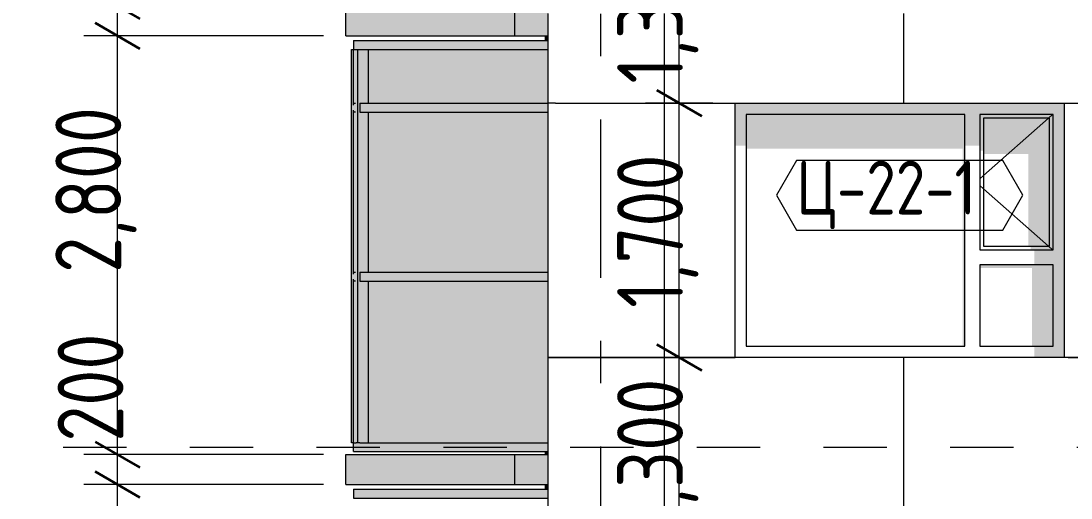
# Model space of a CAD drawing. Header units: millimetres. Extents: x 18162 to 7085488, y 72188 to 247925.
# Drawn here: x 5802637 to 5809653, y 130044 to 133234 of the extents above; entities that cross this region are included whole.
import ezdxf
from ezdxf.enums import TextEntityAlignment as Align

# ---------------------------------------------------------------- set-up
doc = ezdxf.new("R2010")
doc.units = ezdxf.units.MM
doc.header["$MEASUREMENT"] = 0
doc.linetypes.add('Dashed', pattern=[423.333333, 211.666667, -211.666667])
doc.linetypes.add('Double Dashed', pattern=[1093.611073, 529.166651, -211.666656, 141.111112, -211.666656])
for name, color, linetype in [('Archicad Windows', 7, 'Continuous'), ('Finish - Wall', 7, 'Continuous'), ('Structural - Bearing', 7, 'Continuous'), ('Structural - Grid', 7, 'Continuous')]:
    doc.layers.add(name, color=color, linetype=linetype)
doc.styles.add('GENERATED_STYLE_3', font='', dxfattribs={"width": 0.8})
doc.styles.get('GENERATED_STYLE_3').set_extended_font_data('ISOCPEUR MON')
doc.dimstyles.new('GENERATED_STYLE__15', dxfattribs={"dimtxt": 440.00001, "dimasz": 228, "dimexe": 0.18, "dimexo": 150, "dimgap": 0, "dimtad": 1, "dimdec": 0, "dimzin": 0, "dimdsep": 46, "dimtxsty": 'GENERATED_STYLE_3', "dimblk": 'ARROWHEAD_2', "dimblk1": 'ARROWHEAD_2', "dimblk2": 'ARROWHEAD_2', "dimcen": 0.09, "dimclrd": 13, "dimclre": 13, "dimclrt": 13, "dimadec": 0, "dimazin": 0, "dimtfac": 1, "dimtdec": 4, "dimtmove": 0, "dimatfit": 3, "dimfxl": 1, "dimtolj": 1, "dimtzin": 0, "dimarcsym": 0})
doc.dimstyles.new('GENERATED_STYLE__19', dxfattribs={"dimtxt": 440.00001, "dimasz": 228, "dimexe": 0.18, "dimexo": 31028.935828, "dimgap": 0, "dimtad": 1, "dimdec": 0, "dimzin": 0, "dimdsep": 46, "dimtxsty": 'GENERATED_STYLE_3', "dimblk": 'ARROWHEAD_2', "dimblk1": 'ARROWHEAD_2', "dimblk2": 'ARROWHEAD_2', "dimcen": 0.09, "dimclrd": 13, "dimclre": 13, "dimclrt": 13, "dimadec": 0, "dimazin": 0, "dimtfac": 1, "dimtdec": 4, "dimtmove": 0, "dimatfit": 3, "dimfxl": 1, "dimtolj": 1, "dimtzin": 0, "dimarcsym": 0})
doc.dimstyles.new('GENERATED_STYLE__30', dxfattribs={"dimtxt": 440.00001, "dimasz": 228, "dimexe": 0.18, "dimexo": 0.0625, "dimgap": 0, "dimtad": 1, "dimdec": 0, "dimzin": 0, "dimdsep": 46, "dimtxsty": 'GENERATED_STYLE_3', "dimblk": 'ARROWHEAD_2', "dimblk1": 'ARROWHEAD_2', "dimblk2": 'ARROWHEAD_2', "dimcen": 0.09, "dimclrd": 13, "dimclre": 13, "dimclrt": 13, "dimadec": 0, "dimazin": 0, "dimtfac": 1, "dimtdec": 4, "dimtmove": 0, "dimatfit": 3, "dimfxl": 1, "dimtolj": 1, "dimtzin": 0, "dimarcsym": 0})

# ---------------------------------------------------------------- blocks, each defined once
blk = doc.blocks.new('*X2319', base_point=(5785635.3, 106384.1))
at = {"layer": 'Structural - Bearing', "color": 8, "linetype": 'Continuous', "lineweight": 13}
for p, q in [((5806935.3, 130284.1), (5806935.3, 127984.1)), ((5808535.3, 130284.1), (5808535.3, 129684.1))]:
    blk.add_line(p, q, dxfattribs=at)
blk = doc.blocks.new('*X2324', base_point=(5785635.3, 106384.1))
at = {"layer": 'Structural - Bearing', "color": 8, "linetype": 'Continuous', "lineweight": 13}
for p, q in [((5806208.8, 132684.1), (5806158.8, 132684.1)), ((5806158.8, 130984.1), (5806208.8, 130984.1)), ((5806208.8, 130984.1), (5806158.8, 130984.1))]:
    blk.add_line(p, q, dxfattribs=at)
blk = doc.blocks.new('*X2325', base_point=(5785635.3, 106384.1))
at = {"layer": 'Structural - Bearing', "color": 8, "linetype": 'Continuous', "lineweight": 13}
for p, q in [((5806935.3, 133284.1), (5806935.3, 130984.1)), ((5808535.3, 133284.1), (5808535.3, 132684.1)), ((5806208.8, 132684.1), (5806435.3, 132684.1)), ((5806435.3, 132684.1), (5806935.3, 132684.1)), ((5806935.3, 132684.1), (5807408.8, 132684.1)), ((5809608.8, 132684.1), (5809635.3, 132684.1)), ((5809635.3, 132684.1), (5810135.3, 132684.1)), ((5806208.8, 130984.1), (5806435.3, 130984.1)), ((5806435.3, 130984.1), (5806208.8, 130984.1)), ((5806935.3, 130984.1), (5806435.3, 130984.1)), ((5806435.3, 130984.1), (5806935.3, 130984.1)), ((5806935.3, 130984.1), (5807408.8, 130984.1)), ((5806935.3, 130984.1), (5806935.3, 130384.1)), ((5807408.8, 130984.1), (5806935.3, 130984.1)), ((5808535.3, 130984.1), (5808535.3, 130384.1)), ((5809635.3, 130984.1), (5809608.8, 130984.1)), ((5810135.3, 130984.1), (5809635.3, 130984.1)), ((5809635.3, 130984.1), (5810135.3, 130984.1)), ((5806935.3, 130384.1), (5806935.3, 130284.1)), ((5808535.3, 130384.1), (5808535.3, 130284.1))]:
    blk.add_line(p, q, dxfattribs=at)
blk = doc.blocks.new('*X2329', base_point=(5785635.3, 106384.1))
at = {"layer": 'Structural - Bearing', "color": 7, "linetype": 'Continuous', "lineweight": 9}
blk.add_line((5805935.3, 130334.1), (5805935.3, 130134.1), dxfattribs=at)
blk = doc.blocks.new('*X2380', base_point=(5785635.3, 106384.1))
at = {"layer": 'Structural - Bearing', "color": 7, "linetype": 'Continuous', "lineweight": 9}
blk.add_line((5805935.3, 133334.1), (5805935.3, 133134.1), dxfattribs=at)
blk = doc.blocks.new('*D2538', base_point=(5785635.3, 106384.1))
at = {"color": 12, "linetype": 'Continuous', "lineweight": 35}
for p, q in [((5803132.1, 130220.7), (5803432.1, 130047.5)), ((5803132.1, 127420.7), (5803432.1, 127247.5))]:
    blk.add_line(p, q, dxfattribs=at)
at = {"color": 13, "linetype": 'Continuous', "lineweight": 13}
for p, q in [((5804658.8, 130134.1), (5803057.1, 130134.1)), ((5803282.1, 127334.1), (5803282.1, 130134.1)), ((5804658.8, 127334.1), (5803057.1, 127334.1))]:
    blk.add_line(p, q, dxfattribs=at)
at = {"color": 13, "lineweight": 13, "char_height": 440, "attachment_point": 7, "rotation": 90, "style": 'GENERATED_STYLE_3'}
for s, insert in [('\\A1;{\\pql;\\fISOCPEUR MON|b0|i0|c0|p0;\\W0.800000;2,800}', (5803409.6, 128549.6)), ('\\A1;{\\pql;\\fISOCPEUR MON|b0|i0|c0|p0;\\W0.800000;200}', (5803321.8, 127420.8))]:
    blk.add_mtext(s, dxfattribs=dict(at, insert=insert))
blk = doc.blocks.new('ARROWHEAD_2')
at = {"color": 0, "linetype": 'Continuous', "lineweight": 0}
for p, q in [((-0.378, -0.655), (0.378, 0.655)), ((0, 0), (-1, 0))]:
    blk.add_line(p, q, dxfattribs=at)
blk = doc.blocks.new('*D2539', base_point=(5785635.3, 106384.1))
at = {"color": 12, "linetype": 'Continuous', "lineweight": 35}
for p, q in [((5803132.1, 130420.7), (5803432.1, 130247.5)), ((5803132.1, 130220.7), (5803432.1, 130047.5))]:
    blk.add_line(p, q, dxfattribs=at)
at = {"color": 13, "linetype": 'Continuous', "lineweight": 13}
for p, q in [((5804658.8, 130334.1), (5803057.1, 130334.1)), ((5803282.1, 130134.1), (5803282.1, 130334.1)), ((5804658.8, 130134.1), (5803057.1, 130134.1))]:
    blk.add_line(p, q, dxfattribs=at)
blk = doc.blocks.new('*D2540', base_point=(5785635.3, 106384.1))
at = {"color": 12, "linetype": 'Continuous', "lineweight": 35}
for p, q in [((5803132.1, 133220.7), (5803432.1, 133047.5)), ((5803132.1, 130420.7), (5803432.1, 130247.5))]:
    blk.add_line(p, q, dxfattribs=at)
at = {"color": 13, "linetype": 'Continuous', "lineweight": 13}
for p, q in [((5804658.8, 133134.1), (5803057.1, 133134.1)), ((5803282.1, 130334.1), (5803282.1, 133134.1)), ((5804658.8, 130334.1), (5803057.1, 130334.1))]:
    blk.add_line(p, q, dxfattribs=at)
at = {"color": 13, "lineweight": 13, "char_height": 440, "attachment_point": 7, "rotation": 90, "style": 'GENERATED_STYLE_3'}
for s, insert in [('\\A1;{\\pql;\\fISOCPEUR MON|b0|i0|c0|p0;\\W0.800000;2,800}', (5803409.6, 131549.6)), ('\\A1;{\\pql;\\fISOCPEUR MON|b0|i0|c0|p0;\\W0.800000;200}', (5803321.8, 130420.8))]:
    blk.add_mtext(s, dxfattribs=dict(at, insert=insert))
blk = doc.blocks.new('*D2541', base_point=(5785635.3, 106384.1))
at = {"color": 12, "linetype": 'Continuous', "lineweight": 35}
for p, q in [((5803132.1, 133420.7), (5803432.1, 133247.5)), ((5803132.1, 133220.7), (5803432.1, 133047.5))]:
    blk.add_line(p, q, dxfattribs=at)
at = {"color": 13, "linetype": 'Continuous', "lineweight": 13}
for p, q in [((5804658.8, 133334.1), (5803057.1, 133334.1)), ((5803282.1, 133134.1), (5803282.1, 133334.1)), ((5804658.8, 133134.1), (5803057.1, 133134.1))]:
    blk.add_line(p, q, dxfattribs=at)
blk = doc.blocks.new('*D2574', base_point=(5785635.3, 106384.1))
at = {"color": 12, "linetype": 'Continuous', "lineweight": 35}
for p, q in [((5806885.7, 131070.7), (5807185.7, 130897.5)), ((5806885.7, 129770.7), (5807185.7, 129597.5))]:
    blk.add_line(p, q, dxfattribs=at)
at = {"color": 13, "linetype": 'Continuous', "lineweight": 13}
for p, q in [((5807260.7, 130984.1), (5806810.7, 130984.1)), ((5807035.7, 129684.1), (5807035.7, 130984.1)), ((5807260.7, 129684.1), (5806810.7, 129684.1))]:
    blk.add_line(p, q, dxfattribs=at)
at = {"color": 13, "lineweight": 13, "insert": (5807163.3, 129815.9), "char_height": 440, "attachment_point": 7, "rotation": 90, "style": 'GENERATED_STYLE_3'}
blk.add_mtext('\\A1;{\\pql;\\fISOCPEUR MON|b0|i0|c0|p0;\\W0.800000;1,300}', dxfattribs=at)
blk = doc.blocks.new('*D2575', base_point=(5785635.3, 106384.1))
at = {"color": 12, "linetype": 'Continuous', "lineweight": 35}
for p, q in [((5806885.7, 132770.7), (5807185.7, 132597.5)), ((5806885.7, 131070.7), (5807185.7, 130897.5))]:
    blk.add_line(p, q, dxfattribs=at)
at = {"color": 13, "linetype": 'Continuous', "lineweight": 13}
for p, q in [((5807260.7, 132684.1), (5806810.7, 132684.1)), ((5807035.7, 130984.1), (5807035.7, 132684.1)), ((5807260.7, 130984.1), (5806810.7, 130984.1))]:
    blk.add_line(p, q, dxfattribs=at)
at = {"color": 13, "lineweight": 13, "insert": (5807163.3, 131315.9), "char_height": 440, "attachment_point": 7, "rotation": 90, "style": 'GENERATED_STYLE_3'}
blk.add_mtext('\\A1;{\\pql;\\fISOCPEUR MON|b0|i0|c0|p0;\\W0.800000;1,700}', dxfattribs=at)
blk = doc.blocks.new('*D2576', base_point=(5785635.3, 106384.1))
at = {"color": 12, "linetype": 'Continuous', "lineweight": 35}
for p, q in [((5806885.7, 134070.7), (5807185.7, 133897.5)), ((5806885.7, 132770.7), (5807185.7, 132597.5))]:
    blk.add_line(p, q, dxfattribs=at)
at = {"color": 13, "linetype": 'Continuous', "lineweight": 13}
for p, q in [((5807260.7, 133984.1), (5806810.7, 133984.1)), ((5807035.7, 132684.1), (5807035.7, 133984.1)), ((5807260.7, 132684.1), (5806810.7, 132684.1))]:
    blk.add_line(p, q, dxfattribs=at)
at = {"color": 13, "lineweight": 13, "insert": (5807163.3, 132815.9), "char_height": 440, "attachment_point": 7, "rotation": 90, "style": 'GENERATED_STYLE_3'}
blk.add_mtext('\\A1;{\\pql;\\fISOCPEUR MON|b0|i0|c0|p0;\\W0.800000;1,300}', dxfattribs=at)
blk = doc.blocks.new('*D2607', base_point=(5785635.3, 106384.1))
at = {"color": 12, "linetype": 'Continuous', "lineweight": 35}
for p, q in [((5838328.4, 130220.7), (5838628.4, 130047.5)), ((5838328.4, 127420.7), (5838628.4, 127247.5))]:
    blk.add_line(p, q, dxfattribs=at)
at = {"color": 13, "linetype": 'Continuous', "lineweight": 13}
for p, q in [((5838703.4, 130134.1), (5837187.8, 130134.1)), ((5838478.4, 127334.1), (5838478.4, 130134.1)), ((5838703.4, 127334.1), (5837187.8, 127334.1))]:
    blk.add_line(p, q, dxfattribs=at)
at = {"color": 13, "lineweight": 13, "char_height": 440, "attachment_point": 7, "rotation": 90, "style": 'GENERATED_STYLE_3'}
for s, insert in [('\\A1;{\\pql;\\fISOCPEUR MON|b0|i0|c0|p0;\\W0.800000;2,800}', (5838605.9, 128549.6)), ('\\A1;{\\pql;\\fISOCPEUR MON|b0|i0|c0|p0;\\W0.800000;200}', (5838518.1, 127420.8))]:
    blk.add_mtext(s, dxfattribs=dict(at, insert=insert))
blk = doc.blocks.new('*D2608', base_point=(5785635.3, 106384.1))
at = {"color": 12, "linetype": 'Continuous', "lineweight": 35}
for p, q in [((5838328.4, 130420.7), (5838628.4, 130247.5)), ((5838328.4, 130220.7), (5838628.4, 130047.5))]:
    blk.add_line(p, q, dxfattribs=at)
at = {"color": 13, "linetype": 'Continuous', "lineweight": 13}
for p, q in [((5838703.4, 130334.1), (5837187.8, 130334.1)), ((5838478.4, 130134.1), (5838478.4, 130334.1)), ((5838703.4, 130134.1), (5837187.8, 130134.1))]:
    blk.add_line(p, q, dxfattribs=at)
blk = doc.blocks.new('*D2609', base_point=(5785635.3, 106384.1))
at = {"color": 12, "linetype": 'Continuous', "lineweight": 35}
for p, q in [((5838328.4, 133220.7), (5838628.4, 133047.5)), ((5838328.4, 130420.7), (5838628.4, 130247.5))]:
    blk.add_line(p, q, dxfattribs=at)
at = {"color": 13, "linetype": 'Continuous', "lineweight": 13}
for p, q in [((5838703.4, 133134.1), (5837187.8, 133134.1)), ((5838478.4, 130334.1), (5838478.4, 133134.1)), ((5838703.4, 130334.1), (5837187.8, 130334.1))]:
    blk.add_line(p, q, dxfattribs=at)
at = {"color": 13, "lineweight": 13, "char_height": 440, "attachment_point": 7, "rotation": 90, "style": 'GENERATED_STYLE_3'}
for s, insert in [('\\A1;{\\pql;\\fISOCPEUR MON|b0|i0|c0|p0;\\W0.800000;2,800}', (5838605.9, 131549.6)), ('\\A1;{\\pql;\\fISOCPEUR MON|b0|i0|c0|p0;\\W0.800000;200}', (5838518.1, 130420.8))]:
    blk.add_mtext(s, dxfattribs=dict(at, insert=insert))
blk = doc.blocks.new('*D2610', base_point=(5785635.3, 106384.1))
at = {"color": 12, "linetype": 'Continuous', "lineweight": 35}
for p, q in [((5838328.4, 133420.7), (5838628.4, 133247.5)), ((5838328.4, 133220.7), (5838628.4, 133047.5))]:
    blk.add_line(p, q, dxfattribs=at)
at = {"color": 13, "linetype": 'Continuous', "lineweight": 13}
for p, q in [((5838703.4, 133334.1), (5837187.8, 133334.1)), ((5838478.4, 133134.1), (5838478.4, 133334.1)), ((5838703.4, 133134.1), (5837187.8, 133134.1))]:
    blk.add_line(p, q, dxfattribs=at)
blk = doc.blocks.new('*D2639', base_point=(5785635.3, 106384.1))
at = {"color": 12, "linetype": 'Continuous', "lineweight": 35}
for p, q in [((5802232.1, 145220.7), (5802532.1, 145047.5)), ((5802232.1, 112420.7), (5802532.1, 112247.5))]:
    blk.add_line(p, q, dxfattribs=at)
at = {"color": 13, "linetype": 'Continuous', "lineweight": 13}
for p, q in [((5804808.8, 145134.1), (5802157.1, 145134.1)), ((5802382.1, 112334.1), (5802382.1, 145134.1)), ((5804808.8, 112334.1), (5802157.1, 112334.1)), ((5802382.1, 112134.1), (5802382.1, 112334.1))]:
    blk.add_line(p, q, dxfattribs=at)
at = {"color": 13, "lineweight": 13, "char_height": 440, "attachment_point": 7, "rotation": 90, "style": 'GENERATED_STYLE_3'}
for s, insert in [('\\A1;{\\pql;\\fISOCPEUR MON|b0|i0|c0|p0;\\W0.800000;200}', (5802421.8, 144309.7)), ('\\A1;{\\pql;\\fISOCPEUR MON|b0|i0|c0|p0;\\W0.800000;32,800}', (5802509.6, 127689))]:
    blk.add_mtext(s, dxfattribs=dict(at, insert=insert))
blk = doc.blocks.new('*D2646', base_point=(5785635.3, 106384.1))
at = {"color": 13, "linetype": 'Continuous', "lineweight": 13}
for p, q in [((5801482.5, 156834.1), (5801482.5, 156980.8)), ((5816658.8, 156834.1), (5801257.5, 156834.1)), ((5801482.5, 102734.1), (5801482.5, 156834.1)), ((5806188.8, 102734.1), (5801257.5, 102734.1)), ((5801482.5, 102587.4), (5801482.5, 102734.1))]:
    blk.add_line(p, q, dxfattribs=at)
at = {"color": 12, "linetype": 'Continuous', "lineweight": 35}
for p, q in [((5801632.5, 156747.5), (5801332.5, 156920.7)), ((5801332.5, 102820.7), (5801632.5, 102647.5))]:
    blk.add_line(p, q, dxfattribs=at)
at = {"color": 13, "lineweight": 13, "insert": (5801610.1, 129125.4), "char_height": 440, "attachment_point": 7, "rotation": 90, "style": 'GENERATED_STYLE_3'}
blk.add_mtext('\\A1;{\\pql;\\fISOCPEUR MON|b0|i0|c0|p0;\\W0.800000;54,100}', dxfattribs=at)
blk = doc.blocks.new('Label_153_3', base_point=(5808508.8, 131834.1))
at = {"color": 13, "linetype": 'Continuous', "lineweight": 13, "flags": 128}
blk.add_lwpolyline([(5807684.9, 132068.3), (5807819, 131836.1), (5809198.6, 131836.1), (5809332.7, 132068.3), (5809198.6, 132300.6), (5807819, 132300.6)], close=True, dxfattribs=at)
at = {"color": 13, "lineweight": 13, "insert": (5807819, 132299.9), "char_height": 360, "attachment_point": 1, "style": 'GENERATED_STYLE_3'}
blk.add_mtext('\\A1;{\\pql;\\pt0,253000;\\fISOCPEUR MON|b0|i0|c0|p0;\\W0.800000;Ц-22-1\\fISOCPEUR MON|b0|i0|c0|p0;\\W0.800000;\\A1{\\H.66x;\\S^  ;}\\fISOCPEUR MON|b0|i0|c0|p0;\\W0.800000;\\fISOCPEUR MON|b0|i0|c0|p0;\\W0.800000;\\A1{\\H.66x;\\S^  ;}\\fISOCPEUR MON|b0|i0|c0|p0;\\W0.800000; \\fISOCPEUR MON|b0|i0|c0|p0;\\W0.800000;\\fISOCPEUR MON|b0|i0|c0|p0;\\W0.800000;\\fISOCPEUR MON|b0|i0|c0|p0;\\W0.800000;\\fISOCPEUR MON|b0|i0|c0|p0;\\W0.800000;\\fISOCPEUR MON|b0|i0|c0|p0;\\W0.800000;\\fISOCPEUR MON|b0|i0|c0|p0;\\W0.800000;\\fISOCPEUR MON|b0|i0|c0|p0;\\W0.800000;\\fISOCPEUR MON|b0|i0|c0|p0;\\W0.800000;\\fISOCPEUR MON|b0|i0|c0|p0;\\W0.800000;\\fISOCPEUR MON|b0|i0|c0|p0;\\W0.800000;\\fISOCPEUR MON|b0|i0|c0|p0;\\W0.800000;\\fISOCPEUR MON|b0|i0|c0|p0;\\W0.800000;\\fISOCPEUR MON|b0|i0|c0|p0;\\W0.800000;\\fISOCPEUR MON|b0|i0|c0|p0;\\W0.800000;\\fISOCPEUR MON|b0|i0|c0|p0;\\W0.800000;\\fISOCPEUR MON|b0|i0|c0|p0;\\W0.800000;\\fISOCPEUR MON|b0|i0|c0|p0;\\W0.800000;\\fISOCPEUR MON|b0|i0|c0|p0;\\W0.800000;\\fISOCPEUR MON|b0|i0|c0|p0;\\W0.800000;\\fISOCPEUR MON|b0|i0|c0|p0;\\W0.800000;\\fISOCPEUR MON|b0|i0|c0|p0;\\W0.800000;\\fISOCPEUR MON|b0|i0|c0|p0;\\W0.800000;\\fISOCPEUR MON|b0|i0|c0|p0;\\W0.800000;\\fISOCPEUR MON|b0|i0|c0|p0;\\W0.800000;\\fISOCPEUR MON|b0|i0|c0|p0;\\W0.800000;\\fISOCPEUR MON|b0|i0|c0|p0;\\W0.800000;\\fISOCPEUR MON|b0|i0|c0|p0;\\W0.800000;\\fISOCPEUR MON|b0|i0|c0|p0;\\W0.800000;\\fISOCPEUR MON|b0|i0|c0|p0;\\W0.800000;\\fISOCPEUR MON|b0|i0|c0|p0;\\W0.800000;\\fISOCPEUR MON|b0|i0|c0|p0;\\W0.800000;\\fISOCPEUR MON|b0|i0|c0|p0;\\W0.800000;\\fISOCPEUR MON|b0|i0|c0|p0;\\W0.800000;\\fISOCPEUR MON|b0|i0|c0|p0;\\W0.800000;\\fISOCPEUR MON|b0|i0|c0|p0;\\W0.800000;\\fISOCPEUR MON|b0|i0|c0|p0;\\W0.800000;\\fISOCPEUR MON|b0|i0|c0|p0;\\W0.800000;\\fISOCPEUR MON|b0|i0|c0|p0;\\W0.800000;\\fISOCPEUR MON|b0|i0|c0|p0;\\W0.800000;\\fISOCPEUR MON|b0|i0|c0|p0;\\W0.800000;\\fISOCPEUR MON|b0|i0|c0|p0;\\W0.800000;\\fISOCPEUR MON|b0|i0|c0|p0;\\W0.800000;\\fISOCPEUR MON|b0|i0|c0|p0;\\W0.800000;}', dxfattribs=at)
blk = doc.blocks.new('Standard grid marker[374]_3', base_point=(5806508.8, 166384.1))
at = {"layer": 'Structural - Grid', "color": 13, "linetype": 'Double Dashed', "lineweight": 13, "ltscale": 2}
blk.add_line((5806508.8, 165384.1), (5806508.8, 100884.1), dxfattribs=at)
at = {"layer": 'Structural - Grid', "color": 13, "lineweight": 13, "style": 'GENERATED_STYLE_3'}
blk.add_attdef('AC_MarkerText_1', text='', height=500, rotation=360, dxfattribs=at).set_placement((5806508.8, 99534.1), align=Align.TOP_CENTER)

msp = doc.modelspace()

# ---------------------------------------------------------------- hatches: boundary and pattern name
at = {"layer": 'Archicad Windows', "linetype": 'Continuous', "lineweight": 0}
for points in [[(5808943.8, 132609.1), (5809043.8, 132609.1), (5809533.8, 132609.1), (5809608.8, 132609.1), (5809608.8, 132684.1), (5807408.8, 132684.1), (5807408.8, 132609.1), (5807483.8, 132609.1)], [(5807483.8, 132609.1), (5807408.8, 132609.1), (5807408.8, 132401.2), (5807483.8, 132401.2)], [(5808943.8, 132609.1), (5807483.8, 132609.1), (5807483.8, 132380), (5808928.8, 132380), (5808928.8, 131059.1), (5808943.8, 131059.1)], [(5808943.8, 132401.2), (5809043.8, 132401.2), (5809043.8, 132609.1), (5808943.8, 132609.1)], [(5809533.8, 132609.1), (5809043.8, 132609.1), (5809043.8, 132584.1), (5809068.8, 132584.1), (5809508.8, 132584.1), (5809533.8, 132584.1)], [(5809533.8, 131704.1), (5809533.8, 131604.1), (5809533.8, 131059.1), (5809608.8, 131059.1), (5809608.8, 132609.1), (5809533.8, 132609.1)], [(5809043.8, 132584.1), (5809043.8, 132365.9), (5809068.8, 132365.9), (5809068.8, 132584.1)], [(5809068.8, 132584.1), (5809068.8, 132344.7), (5809368.8, 132344.7), (5809368.8, 131729.1), (5809508.8, 131729.1), (5809508.8, 132584.1)], [(5809508.8, 131729.1), (5809533.8, 131729.1), (5809533.8, 132584.1), (5809508.8, 132584.1)], [(5809533.8, 131729.1), (5809383.8, 131729.1), (5809383.8, 131704.1), (5809533.8, 131704.1)], [(5809533.8, 131704.1), (5809408.8, 131704.1), (5809408.8, 131604.1), (5809533.8, 131604.1)], [(5809043.8, 131582.9), (5809393.8, 131582.9), (5809393.8, 131059.1), (5809533.8, 131059.1), (5809533.8, 131604.1), (5809043.8, 131604.1)], [(5809408.8, 130984.1), (5809608.8, 130984.1), (5809608.8, 131059.1), (5809408.8, 131059.1)]]:
    msp.add_hatch(color=49, dxfattribs=at).paths.add_polyline_path(points)
at = {"layer": 'Finish - Wall', "linetype": 'Continuous', "lineweight": 0}
for points in [[(5804858.8, 133104.1), (5804858.8, 133044.1), (5806158.8, 133044.1), (5806158.8, 133104.1)], [(5804858.8, 133044.1), (5804846.4, 133044.1), (5804846.4, 132654.1), (5804888.8, 132654.1), (5804888.8, 133044.1), (5804871.4, 133044.1), (5804871.4, 132684.1), (5804858.8, 132671.5)], [(5804858.8, 132684.1), (5804871.4, 132684.1), (5804871.4, 133044.1), (5804858.8, 133044.1)], [(5804888.8, 133044.1), (5804888.8, 132654.1), (5804901.2, 132654.1), (5804901.2, 132684.1), (5804906.2, 132684.1), (5804906.2, 133044.1)], [(5804958.8, 133044.1), (5804906.2, 133044.1), (5804906.2, 132684.1), (5804958.8, 132684.1)], [(5804958.8, 133044.1), (5804958.8, 132684.1), (5806158.8, 132684.1), (5806158.8, 133044.1)], [(5804871.4, 132684.1), (5804858.8, 132684.1), (5804858.8, 132671.5)], [(5804901.2, 132624.1), (5806158.8, 132624.1), (5806158.8, 132684.1), (5804901.2, 132684.1)], [(5804858.8, 132636.6), (5804858.8, 132624.1), (5804871.4, 132624.1)], [(5804858.8, 132624.1), (5804858.8, 131554.1), (5804871.4, 131554.1), (5804871.4, 132624.1)], [(5804888.8, 132654.1), (5804888.8, 131524.1), (5804901.2, 131524.1), (5804901.2, 131554.1), (5804906.2, 131554.1), (5804906.2, 132624.1), (5804901.2, 132624.1), (5804901.2, 132654.1)], [(5804906.2, 132624.1), (5804906.2, 131554.1), (5804958.8, 131554.1), (5804958.8, 132624.1)], [(5804958.8, 132624.1), (5804958.8, 131554.1), (5806158.8, 131554.1), (5806158.8, 132624.1)], [(5804858.8, 131554.1), (5804858.8, 131541.5), (5804871.4, 131554.1)], [(5804901.2, 131494.1), (5806158.8, 131494.1), (5806158.8, 131554.1), (5804901.2, 131554.1)], [(5804846.4, 130414.1), (5804858.8, 130414.1), (5804858.8, 131506.6), (5804871.4, 131494.1), (5804871.4, 130414.1), (5804888.8, 130414.1), (5804888.8, 131524.1), (5804846.4, 131524.1)], [(5804858.8, 131506.6), (5804858.8, 131494.1), (5804871.4, 131494.1)], [(5804858.8, 130414.1), (5804871.4, 130414.1), (5804871.4, 131494.1), (5804858.8, 131494.1)], [(5804888.8, 130414.1), (5804906.2, 130414.1), (5804906.2, 131494.1), (5804901.2, 131494.1), (5804901.2, 131524.1), (5804888.8, 131524.1)], [(5804958.8, 131494.1), (5804906.2, 131494.1), (5804906.2, 130414.1), (5804958.8, 130414.1)], [(5804958.8, 130414.1), (5806158.8, 130414.1), (5806158.8, 131494.1), (5804958.8, 131494.1)], [(5804858.8, 130354.1), (5806158.8, 130354.1), (5806158.8, 130414.1), (5804858.8, 130414.1)], [(5804858.8, 130044.1), (5806158.8, 130044.1), (5806158.8, 130104.1), (5804858.8, 130104.1)]]:
    msp.add_hatch(color=49, dxfattribs=at).paths.add_polyline_path(points)
h = msp.add_hatch(color=49, dxfattribs=at)
h.paths.add_polyline_path([(5804846.4, 131524.1), (5804888.8, 131524.1), (5804888.8, 132654.1), (5804846.4, 132654.1)])
h.paths.add_polyline_path([(5804858.8, 132636.6), (5804871.4, 132624.1), (5804871.4, 131554.1), (5804858.8, 131541.5)], flags=0)
at = {"layer": 'Structural - Bearing', "linetype": 'Continuous', "lineweight": 0}
for points in [[(5804808.8, 133134.1), (5806158.8, 133134.1), (5806158.8, 133334.1), (5804808.8, 133334.1)], [(5806158.8, 133134.1), (5806138.8, 133134.1), (5806138.8, 133104.1), (5806158.8, 133104.1)], [(5804808.8, 130134.1), (5806158.8, 130134.1), (5806158.8, 130334.1), (5804808.8, 130334.1)], [(5806158.8, 130354.1), (5806138.8, 130354.1), (5806138.8, 130334.1), (5806158.8, 130334.1)], [(5806158.8, 130134.1), (5806138.8, 130134.1), (5806138.8, 130104.1), (5806158.8, 130104.1)]]:
    msp.add_hatch(color=49, dxfattribs=at).paths.add_polyline_path(points)

# ---------------------------------------------------------------- linework, layer by layer
at = {"color": 8, "linetype": 'Dashed', "lineweight": 13, "ltscale": 2}
msp.add_line((5800379.4, 130384.1), (5841359.8, 130384.1), dxfattribs=at)
at = {"layer": 'Archicad Windows', "color": 7, "linetype": 'Continuous', "lineweight": 13}
for p, q in [((5807408.8, 130984.1), (5807408.8, 132684.1)), ((5807408.8, 132684.1), (5809608.8, 132684.1)), ((5809608.8, 132684.1), (5809608.8, 130984.1)), ((5809608.8, 130984.1), (5807408.8, 130984.1))]:
    msp.add_line(p, q, dxfattribs=at)
at = {"layer": 'Archicad Windows', "color": 7, "linetype": 'Continuous', "lineweight": 9}
for p, q in [((5807483.8, 132609.1), (5807483.8, 131059.1)), ((5808943.8, 132609.1), (5807483.8, 132609.1)), ((5808943.8, 131059.1), (5808943.8, 132609.1)), ((5809043.8, 132609.1), (5809043.8, 131704.1)), ((5809533.8, 132609.1), (5809043.8, 132609.1)), ((5809530.6, 132609.1), (5809502.3, 132584.1)), ((5809533.8, 131704.1), (5809533.8, 132609.1)), ((5809068.8, 132584.1), (5809068.8, 131729.1)), ((5809508.8, 132584.1), (5809068.8, 132584.1)), ((5809502.3, 132584.1), (5809068.8, 132200.8)), ((5809508.8, 131729.1), (5809508.8, 132584.1)), ((5809068.8, 132200.8), (5809043.8, 132178.7)), ((5809068.8, 132112.4), (5809043.8, 132134.5)), ((5809502.3, 131729.1), (5809068.8, 132112.4)), ((5809043.8, 131704.1), (5809533.8, 131704.1)), ((5809068.8, 131729.1), (5809508.8, 131729.1)), ((5809530.6, 131704.1), (5809502.3, 131729.1)), ((5809043.8, 131604.1), (5809043.8, 131059.1)), ((5809533.8, 131604.1), (5809043.8, 131604.1)), ((5809533.8, 131059.1), (5809533.8, 131604.1)), ((5807483.8, 131059.1), (5808943.8, 131059.1)), ((5809043.8, 131059.1), (5809533.8, 131059.1))]:
    msp.add_line(p, q, dxfattribs=at)
at = {"layer": 'Finish - Wall', "color": 7, "linetype": 'Continuous', "lineweight": 9}
for p, q in [((5804858.8, 133104.1), (5804858.8, 133044.1)), ((5804858.8, 133104.1), (5806158.8, 133104.1)), ((5804846.4, 133044.1), (5804858.8, 133044.1)), ((5804846.4, 132654.1), (5804846.4, 133044.1)), ((5804858.8, 133044.1), (5806158.8, 133044.1)), ((5804858.8, 132684.1), (5804858.8, 133044.1)), ((5804888.8, 132654.1), (5804888.8, 133044.1)), ((5804958.8, 132684.1), (5804958.8, 133044.1)), ((5804858.8, 132671.5), (5804858.8, 132684.1)), ((5804858.8, 132684.1), (5804871.4, 132684.1)), ((5804901.2, 132684.1), (5806158.8, 132684.1)), ((5804901.2, 132684.1), (5804901.2, 132624.1)), ((5804846.4, 131524.1), (5804846.4, 132654.1)), ((5804858.8, 132624.1), (5804858.8, 132636.6)), ((5804871.4, 132624.1), (5804858.8, 132624.1)), ((5804858.8, 131554.1), (5804858.8, 132624.1)), ((5804888.8, 131524.1), (5804888.8, 132654.1)), ((5804901.2, 132624.1), (5806158.8, 132624.1)), ((5804958.8, 131554.1), (5804958.8, 132624.1)), ((5804858.8, 131541.5), (5804858.8, 131554.1)), ((5804858.8, 131554.1), (5804871.4, 131554.1)), ((5804901.2, 131554.1), (5806158.8, 131554.1)), ((5804901.2, 131554.1), (5804901.2, 131494.1)), ((5804846.4, 130414.1), (5804846.4, 131524.1)), ((5804858.8, 131494.1), (5804858.8, 131506.6)), ((5804871.4, 131494.1), (5804858.8, 131494.1)), ((5804858.8, 130414.1), (5804858.8, 131494.1)), ((5804888.8, 130414.1), (5804888.8, 131524.1)), ((5804901.2, 131494.1), (5806158.8, 131494.1)), ((5804958.8, 130414.1), (5804958.8, 131494.1)), ((5804858.8, 130414.1), (5804846.4, 130414.1)), ((5804858.8, 130414.1), (5804876.4, 130414.1)), ((5804858.8, 130354.1), (5804858.8, 130414.1)), ((5804888.8, 130414.1), (5804876.4, 130414.1)), ((5804901.2, 130414.1), (5804888.8, 130414.1)), ((5804901.2, 130414.1), (5806158.8, 130414.1)), ((5804858.8, 130354.1), (5806158.8, 130354.1)), ((5804858.8, 130104.1), (5804858.8, 130044.1)), ((5804858.8, 130104.1), (5806158.8, 130104.1)), ((5804858.8, 130044.1), (5806158.8, 130044.1))]:
    msp.add_line(p, q, dxfattribs=at)
at = {"layer": 'Structural - Bearing', "color": 7, "linetype": 'Continuous', "lineweight": 13}
for p, q in [((5804808.8, 133134.1), (5804808.8, 133334.1)), ((5806158.8, 130284.1), (5806158.8, 133284.1)), ((5804808.8, 133134.1), (5806158.8, 133134.1)), ((5806138.8, 133134.1), (5806138.8, 133104.1)), ((5804808.8, 130334.1), (5806158.8, 130334.1)), ((5804808.8, 130134.1), (5804808.8, 130334.1)), ((5806138.8, 130354.1), (5806138.8, 130334.1)), ((5806158.8, 127284.1), (5806158.8, 130284.1)), ((5804808.8, 130134.1), (5806158.8, 130134.1)), ((5806138.8, 130134.1), (5806138.8, 130104.1))]:
    msp.add_line(p, q, dxfattribs=at)

# ---------------------------------------------------------------- block references
at = {"color": 12, "linetype": 'Continuous', "lineweight": 13}
msp.add_blockref('Label_153_3', (5808508.8, 131834.1), dxfattribs=at)
at = {"layer": 'Structural - Bearing', "lineweight": 0}
for name in ['*X2380', '*X2325', '*X2324', '*X2329', '*X2319']:
    msp.add_blockref(name, (5785635.3, 106384.1), dxfattribs=at)
at = {"layer": 'Structural - Grid', "color": 13, "linetype": 'Continuous', "lineweight": 13}
msp.add_blockref('Standard grid marker[374]_3', (5806508.8, 166384.1), dxfattribs=at)

# ---------------------------------------------------------------- dimensions: what is measured, and where the dimension line sits
at = {"color": 13, "linetype": 'Continuous', "lineweight": 13}
for base, p1, p2, dimstyle, picture, middle in [((5801482.5, 156834.1), (5806188.8, 102734.1), (5816658.8, 156834.1), 'GENERATED_STYLE__30', '*D2646', (5801174.5, 130029.9)), ((5802382.1, 145134.1), (5804808.8, 112334.1), (5804808.8, 145134.1), 'GENERATED_STYLE__30', '*D2639', (5802074.1, 128593.4)), ((5807035.7, 133984.1), (5807408.8, 132684.1), (5807408.8, 133984.1), 'GENERATED_STYLE__15', '*D2576', (5806727.7, 133553)), ((5803282.1, 133334.1), (5805483.8, 133134.1), (5805483.8, 133334.1), 'GENERATED_STYLE__15', '*D2541', (5802974.1, 133923)), ((5838478.4, 133334.1), (5805483.8, 133134.1), (5805483.8, 133334.1), 'GENERATED_STYLE__19', '*D2610', (5838170.4, 133923)), ((5803282.1, 133134.1), (5805483.8, 130334.1), (5805483.8, 133134.1), 'GENERATED_STYLE__15', '*D2540', (5802974.1, 132286.7)), ((5838478.4, 133134.1), (5805483.8, 130334.1), (5805483.8, 133134.1), 'GENERATED_STYLE__19', '*D2609', (5838170.4, 132286.7)), ((5807035.7, 132684.1), (5807408.8, 130984.1), (5807408.8, 132684.1), 'GENERATED_STYLE__15', '*D2575', (5806727.7, 132053)), ((5807035.7, 130984.1), (5807408.8, 129684.1), (5807408.8, 130984.1), 'GENERATED_STYLE__15', '*D2574', (5806727.7, 130553)), ((5803282.1, 130334.1), (5805483.8, 130134.1), (5805483.8, 130334.1), 'GENERATED_STYLE__15', '*D2539', (5802974.1, 130923)), ((5838478.4, 130334.1), (5805483.8, 130134.1), (5805483.8, 130334.1), 'GENERATED_STYLE__19', '*D2608', (5838170.4, 130923)), ((5803282.1, 130134.1), (5805483.8, 127334.1), (5805483.8, 130134.1), 'GENERATED_STYLE__15', '*D2538', (5802974.1, 129286.7)), ((5838478.4, 130134.1), (5805483.8, 127334.1), (5805483.8, 130134.1), 'GENERATED_STYLE__19', '*D2607', (5838170.4, 129286.7))]:
    dim = msp.add_linear_dim(base=base, p1=p1, p2=p2, angle=90, dimstyle=dimstyle, dxfattribs=at)
    dim.commit()
    dim.dimension.update_dxf_attribs({"geometry": picture, "text_midpoint": middle, "dimtype": 160, "text_rotation": 90})

doc.saveas('drawing.dxf')
